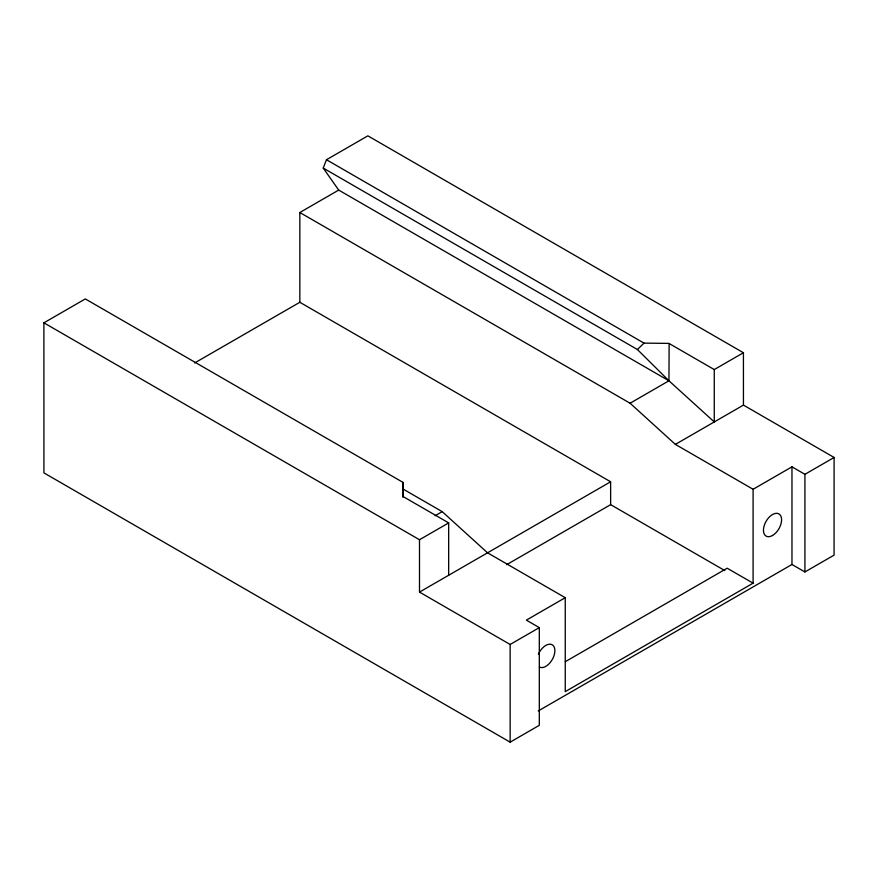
<?xml version="1.0" encoding="UTF-8"?>
<svg xmlns="http://www.w3.org/2000/svg" width="878" height="878" viewBox="0 0 878 878"><rect width="100%" height="100%" fill="white"/><g stroke="black" fill="none" stroke-linecap="round" stroke-linejoin="round"><path stroke-width="1.32" d="M448.669 575.244L448.68 522.893L403.331 496.696L402.859 482.307L85.309 298.915L43.9 322.83L43.922 472.88L510.151 742.162L539.322 725.305L539.311 627.627L526.372 620.131L565.245 597.698L565.245 691.634L753.094 583.168L753.094 489.276L675.38 444.389L630.086 403.232L299.837 212.509L338.699 190.076L668.948 380.789L714.264 421.934L714.264 369.572L668.948 343.397L644.024 343.122L326.473 159.741L323.225 168.06L338.699 190.076M326.473 159.741L367.86 135.838L743.425 352.736L743.446 405.098L834.1 457.471L834.067 555.137L804.917 571.951L791.967 564.477L791.967 466.833L753.094 489.276M402.859 482.307L402.881 497.222M323.225 168.06L637.395 349.499L644.024 343.122M194.675 362.954L299.837 302.273L610.627 481.781L610.638 504.652L724.822 570.59M435.137 515.726L442.205 511.644L487.531 552.811L565.245 597.698M630.086 403.232L668.948 380.789L669.135 343.726M43.9 322.83L419.497 539.74L448.68 522.893M714.264 369.572L743.425 352.736M510.151 742.162L510.14 644.474L419.497 592.09L610.627 481.781M675.38 444.389L743.446 405.098M506.661 564.675L610.638 504.652M510.14 644.474L539.311 627.627M804.917 571.951L804.917 474.318L834.1 457.471M565.333 661.672L727.171 568.209L753.094 583.168M538.236 710.96L791.967 564.477M403.002 489.013L442.205 511.644M791.967 466.833L804.917 474.318M637.395 349.499L668.948 380.789M419.497 539.74L419.497 592.09M299.837 212.509L299.837 302.273M538.379 654.176A12.819 7.408 -60 0 1 551.439 644.43A12.819 7.408 -60 0 1 552.591 658.939A12.819 7.408 -60 0 1 539.399 666.995M772.519 535.481A12.819 7.408 -60 0 0 780.377 515.243A12.819 7.408 -60 0 0 764.661 524.309A12.819 7.408 -60 0 0 772.519 535.481"/></g></svg>
